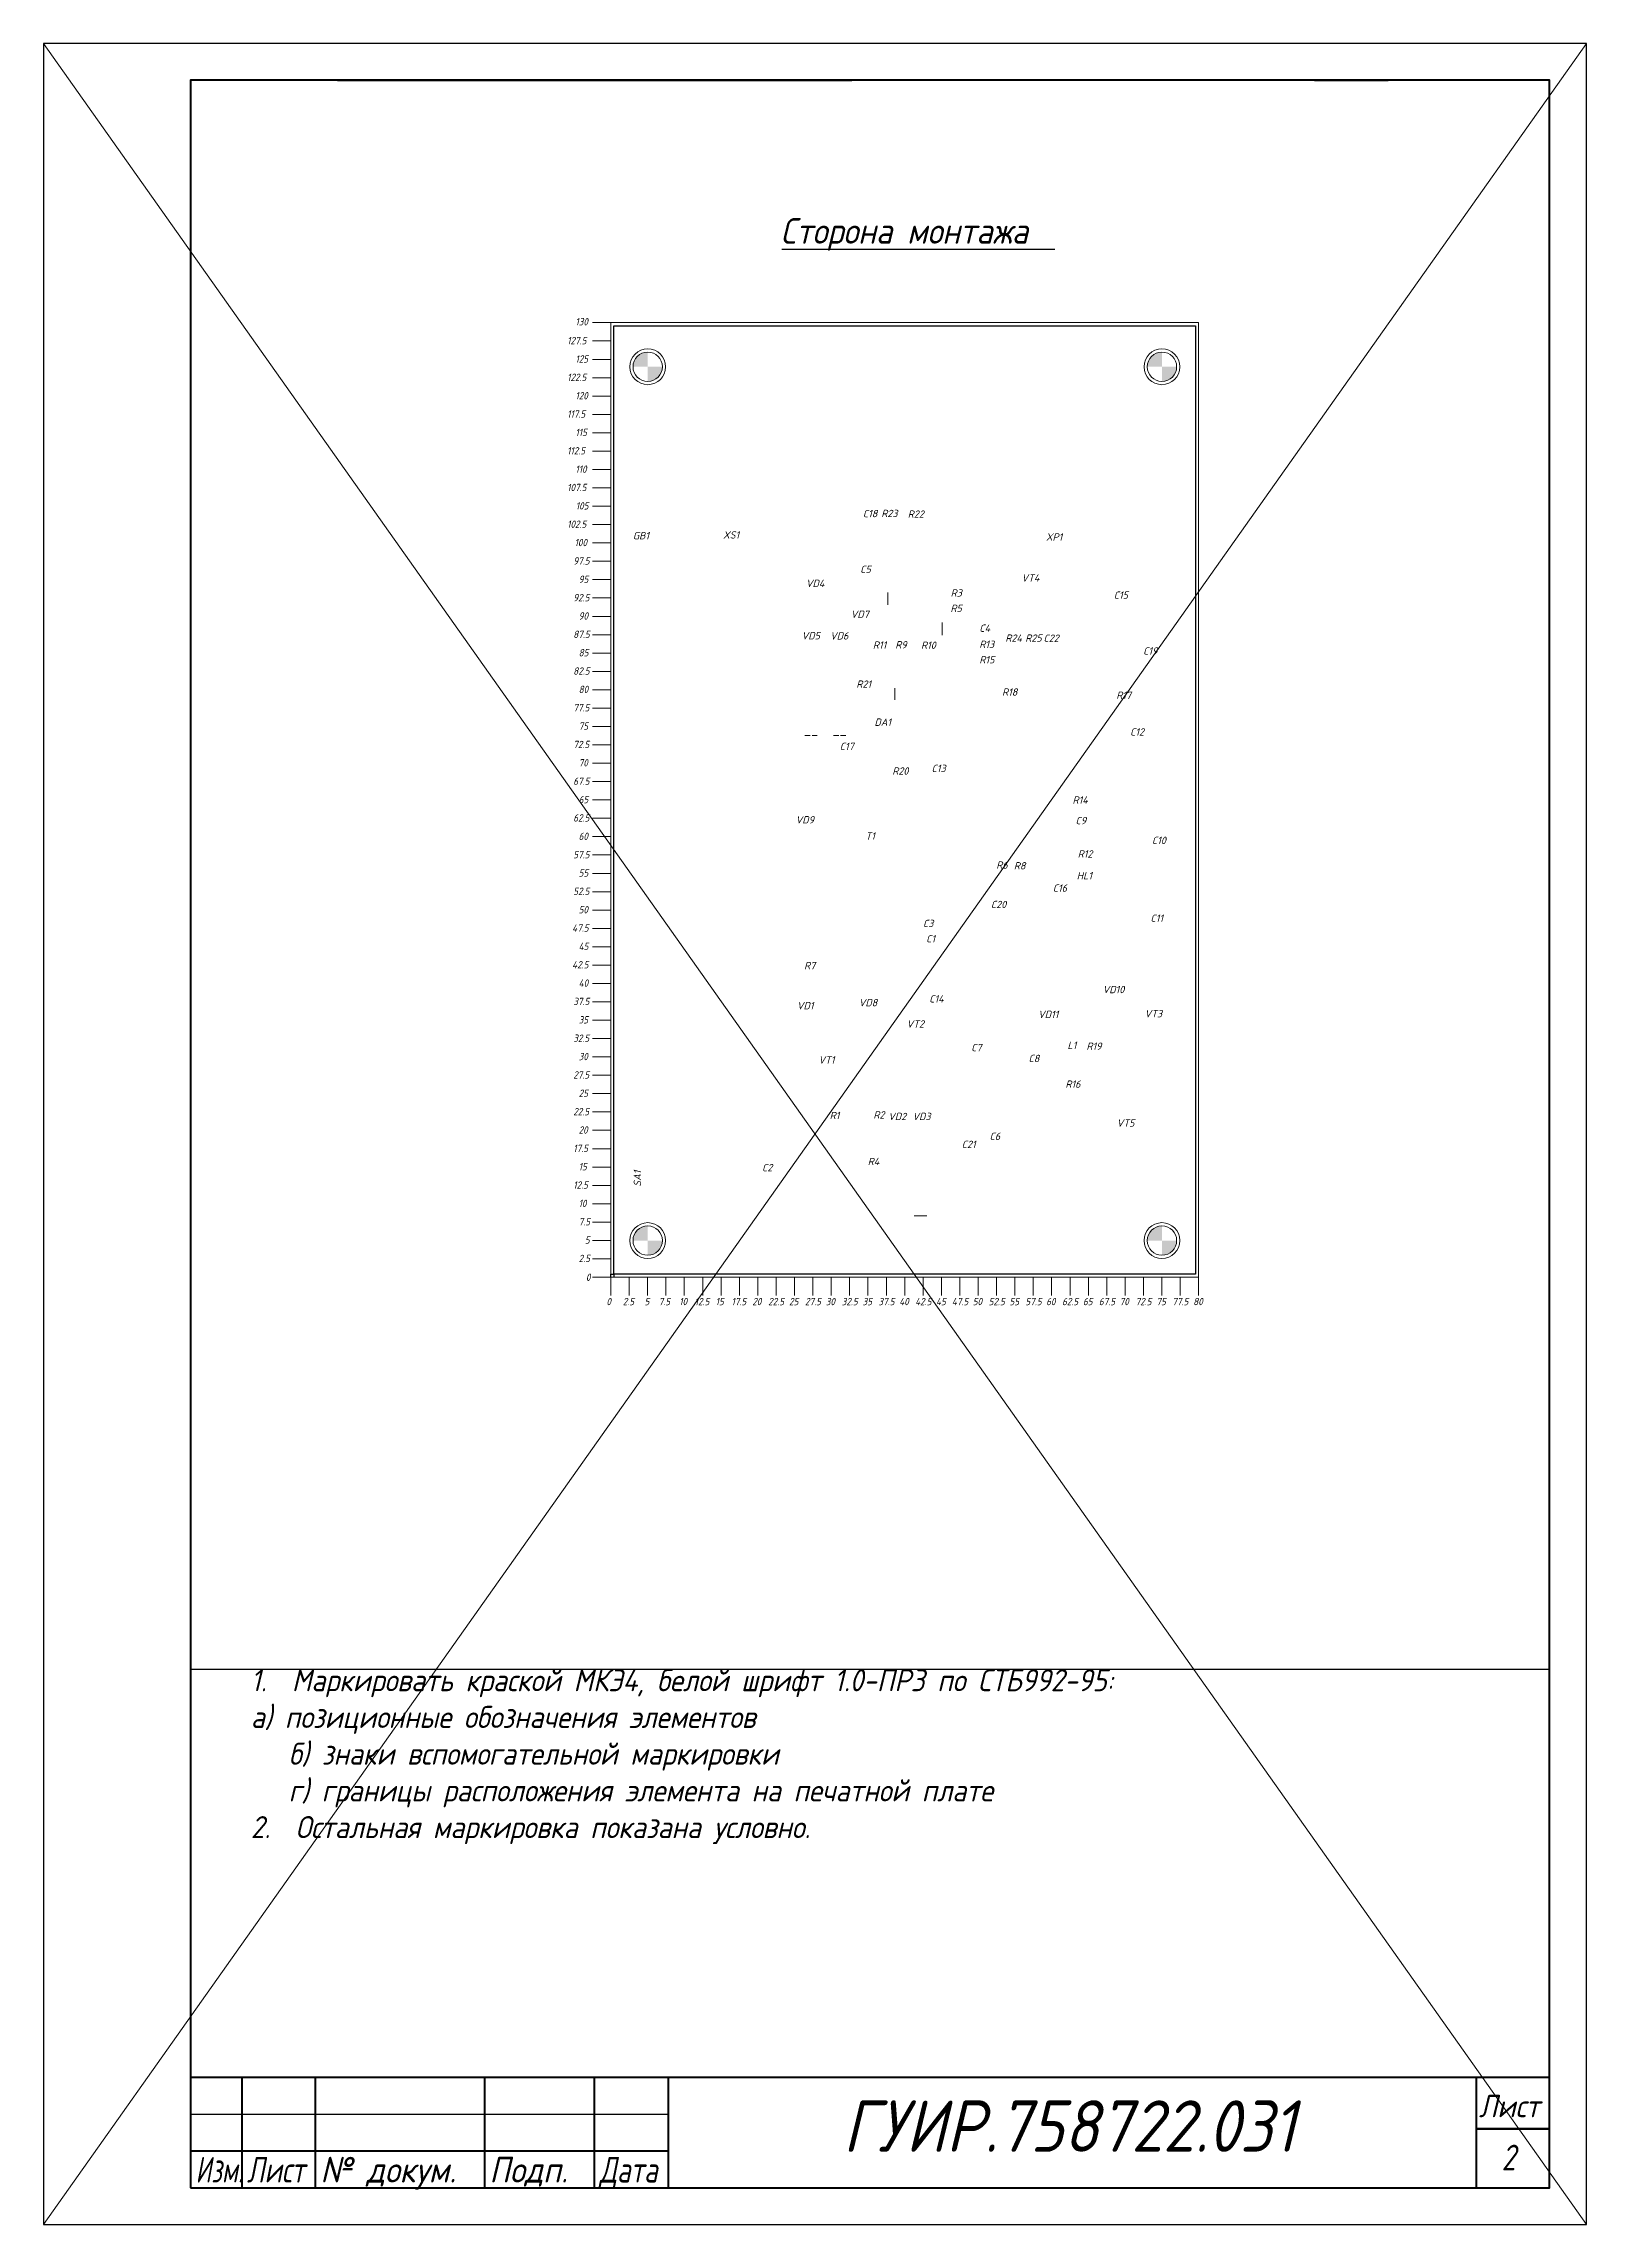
# Model space of a CAD drawing. Header units: millimetres. Extents: x -963 to 6509, y -1367 to 453.
# Drawn here: x 451.9 to 661.9, y 0 to 297 of the extents above; entities that cross this region are included whole.
import ezdxf

# ---------------------------------------------------------------- set-up
doc = ezdxf.new("R2010")
doc.units = ezdxf.units.MM
doc.header["$LTSCALE"] = 0.5
doc.layers.get('0').update_dxf_attribs({"lineweight": 60})
doc.layers.get('Defpoints').update_dxf_attribs({"color": 5})
doc.layers.add('2-штриховка', color=7, linetype='Continuous', true_color=0x00c7c7)
doc.layers.add('4-текст', color=7, linetype='Continuous', true_color=0x00ad00)
doc.layers.add('TopLayer', color=1, linetype='Continuous')
doc.layers.add('Для ПП', color=30, linetype='Continuous', lineweight=20)
doc.styles.add('5', font='isocpeui.ttf', dxfattribs={"width": 0.9, "height": 5})
doc.styles.get("Standard").update_dxf_attribs({"font": 'isocpeui.ttf', "width": 0.9})

msp = doc.modelspace()

# ---------------------------------------------------------------- hatches: boundary and pattern name
at = {"layer": '2-штриховка'}
h = msp.add_hatch(color=256, dxfattribs=at)
h.dxf.hatch_style = 1
h.paths.add_polyline_path([(534.091, 254.988, 0.4142136), (532.091, 252.988), (534.091, 252.988)])
h.paths.add_polyline_path([(536.091, 252.988), (534.091, 252.988), (534.091, 250.988, 0.4142136)])
h = msp.add_hatch(color=256, dxfattribs=at)
h.dxf.hatch_style = 1
h.paths.add_polyline_path([(604.091, 254.988, 0.4142136), (602.091, 252.988), (604.091, 252.988)])
h.paths.add_polyline_path([(606.091, 252.988), (604.091, 252.988), (604.091, 250.988, 0.4142136)])
h = msp.add_hatch(color=256, dxfattribs=at)
h.dxf.hatch_style = 1
h.paths.add_polyline_path([(534.091, 135.988, 0.4142136), (532.091, 133.988), (534.091, 133.988)])
h.paths.add_polyline_path([(536.091, 133.988), (534.091, 133.988), (534.091, 131.988, 0.4142136)])
h = msp.add_hatch(color=256, dxfattribs=at)
h.dxf.hatch_style = 1
h.paths.add_polyline_path([(604.091, 135.988, 0.4142136), (602.091, 133.988), (604.091, 133.988)])
h.paths.add_polyline_path([(606.091, 133.988), (604.091, 133.988), (604.091, 131.988, 0.4142136)])

# ---------------------------------------------------------------- linework, layer by layer
at = {"linetype": 'Continuous'}
for p, q in [((471.862, 292), (471.862, 277)), ((491.862, 292), (561.862, 292)), ((624.862, 292), (634.862, 292)), ((471.862, 10), (536.862, 10)), ((471.862, 5), (536.862, 5)), ((471.862, 5), (656.862, 5))]:
    msp.add_line(p, q, dxfattribs=at)
at = {"linetype": 'Continuous', "lineweight": 60}
for p, q in [((656.862, 20), (471.862, 20)), ((478.862, 20), (478.862, 5)), ((488.862, 5), (488.862, 20)), ((511.862, 20), (511.862, 5)), ((526.862, 5), (526.862, 20)), ((536.862, 20), (536.862, 5)), ((646.862, 20), (646.862, 5)), ((646.862, 13), (656.862, 13)), ((471.862, 10), (536.862, 10)), ((471.862, 5), (536.862, 5))]:
    msp.add_line(p, q, dxfattribs=at)
for p, q in [((646.862, 20), (646.862, 5)), ((656.862, 13), (646.862, 13))]:
    msp.add_line(p, q)
at = {"linetype": 'Continuous', "lineweight": -3}
msp.add_line((471.862, 15), (536.862, 15), dxfattribs=at)
at = {"linetype": 'Continuous', "lineweight": 60}
msp.add_lwpolyline([(471.862, 5), (656.862, 5), (656.862, 292), (471.862, 292)], close=True, dxfattribs=at)
at = {"layer": '4-текст'}
msp.add_line((552.368, 269.006), (589.53, 269.006), dxfattribs=at)
at = {"layer": 'Defpoints'}
for p, q in [((529.074, 129), (529.074, 129.4)), ((529.074, 129.4), (529.474, 129.4)), ((529.474, 129.4), (529.474, 129)), ((471.862, 53), (471.862, 75.607)), ((471.862, 75.607), (656.862, 75.607)), ((471.862, 53), (471.862, 45)), ((471.862, 45), (471.862, 37)), ((471.862, 37), (471.862, 29)), ((471.862, 29), (471.862, 20))]:
    msp.add_line(p, q, dxfattribs=at)
msp.add_lwpolyline([(451.862, 0), (661.862, 0), (661.862, 297), (451.862, 297)], close=True, dxfattribs=at)
at = {"layer": 'TopLayer'}
for p, q in [((529.474, 129.4), (529.474, 258.575)), ((529.474, 258.575), (608.678, 258.575)), ((608.678, 258.575), (608.678, 129.4)), ((608.678, 129.4), (529.474, 129.4))]:
    msp.add_line(p, q, dxfattribs=at)
at = {"layer": 'Для ПП'}
for p, q in [((451.862, 297), (661.862, 0)), ((661.862, 297), (451.862, 0)), ((529.074, 259), (526.574, 259)), ((529.074, 259), (529.074, 129)), ((609.074, 259), (529.074, 259)), ((609.074, 129), (609.074, 259)), ((529.074, 256.5), (526.574, 256.5)), ((529.074, 254), (526.574, 254)), ((529.074, 251.5), (526.574, 251.5)), ((529.074, 249), (526.574, 249)), ((529.074, 246.5), (526.574, 246.5)), ((529.074, 244), (526.574, 244)), ((529.074, 241.5), (526.574, 241.5)), ((529.074, 239), (526.574, 239)), ((529.074, 236.5), (526.574, 236.5)), ((529.074, 234), (526.574, 234)), ((529.074, 231.5), (526.574, 231.5)), ((529.074, 229), (526.574, 229)), ((529.074, 226.5), (526.574, 226.5)), ((529.074, 224), (526.574, 224)), ((529.074, 221.5), (526.574, 221.5)), ((566.764, 222.252), (566.764, 220.552)), ((529.074, 219), (526.574, 219)), ((574.164, 218.152), (574.164, 216.452)), ((529.074, 216.5), (526.574, 216.5)), ((529.074, 214), (526.574, 214)), ((529.074, 211.5), (526.574, 211.5)), ((529.074, 209), (526.574, 209)), ((567.728, 207.638), (567.728, 209.238)), ((529.074, 206.5), (526.574, 206.5)), ((529.074, 204), (526.574, 204)), ((556.201, 202.752), (555.464, 202.752)), ((557.164, 202.752), (556.455, 202.752)), ((560.101, 202.752), (559.364, 202.752)), ((560.355, 202.752), (561.064, 202.752)), ((529.074, 201.5), (526.574, 201.5)), ((529.074, 199), (526.574, 199)), ((529.074, 196.5), (526.574, 196.5)), ((529.074, 194), (526.574, 194)), ((529.074, 191.5), (526.574, 191.5)), ((529.074, 189), (526.574, 189)), ((529.074, 186.5), (526.574, 186.5)), ((529.074, 184), (526.574, 184)), ((529.074, 181.5), (526.574, 181.5)), ((529.074, 179), (526.574, 179)), ((529.074, 176.5), (526.574, 176.5)), ((529.074, 174), (526.574, 174)), ((529.074, 171.5), (526.574, 171.5)), ((529.074, 169), (526.574, 169)), ((529.074, 166.5), (526.574, 166.5)), ((529.074, 164), (526.574, 164)), ((529.074, 161.5), (526.574, 161.5)), ((529.074, 159), (526.574, 159)), ((529.074, 156.5), (526.574, 156.5)), ((529.074, 154), (526.574, 154)), ((529.074, 151.5), (526.574, 151.5)), ((529.074, 149), (526.574, 149)), ((529.074, 146.5), (526.574, 146.5)), ((529.074, 144), (526.574, 144)), ((529.074, 141.5), (526.574, 141.5)), ((529.074, 139), (526.574, 139)), ((572.064, 137.352), (570.364, 137.352)), ((529.074, 136.5), (526.574, 136.5)), ((529.074, 134), (526.574, 134)), ((529.074, 131.5), (526.574, 131.5)), ((529.074, 129), (526.574, 129)), ((529.074, 129), (609.074, 129)), ((529.074, 129), (529.074, 126.5)), ((531.574, 129), (531.574, 126.5)), ((534.074, 129), (534.074, 126.5)), ((536.574, 129), (536.574, 126.5)), ((539.074, 129), (539.074, 126.5)), ((541.574, 129), (541.574, 126.5)), ((544.074, 129), (544.074, 126.5)), ((546.574, 129), (546.574, 126.5)), ((549.074, 129), (549.074, 126.5)), ((551.574, 129), (551.574, 126.5)), ((554.074, 129), (554.074, 126.5)), ((556.574, 129), (556.574, 126.5)), ((559.074, 129), (559.074, 126.5)), ((561.574, 129), (561.574, 126.5)), ((564.074, 129), (564.074, 126.5)), ((566.574, 129), (566.574, 126.5)), ((569.074, 129), (569.074, 126.5)), ((571.574, 129), (571.574, 126.5)), ((574.074, 129), (574.074, 126.5)), ((576.574, 129), (576.574, 126.5)), ((579.074, 129), (579.074, 126.5)), ((581.574, 129), (581.574, 126.5)), ((584.074, 129), (584.074, 126.5)), ((586.574, 129), (586.574, 126.5)), ((589.074, 129), (589.074, 126.5)), ((591.574, 129), (591.574, 126.5)), ((594.074, 129), (594.074, 126.5)), ((596.574, 129), (596.574, 126.5)), ((599.074, 129), (599.074, 126.5)), ((601.574, 129), (601.574, 126.5)), ((604.074, 129), (604.074, 126.5)), ((606.574, 129), (606.574, 126.5)), ((609.074, 129), (609.074, 126.5))]:
    msp.add_line(p, q, dxfattribs=at)
for centre, radius in [((534.091, 252.988), 2.44), ((604.091, 252.988), 2.44), ((534.091, 252.988), 2), ((604.091, 252.988), 2), ((534.091, 133.988), 2.44), ((534.091, 133.988), 2), ((604.091, 133.988), 2.44), ((604.091, 133.988), 2)]:
    msp.add_circle(centre, radius, dxfattribs=at)

# ---------------------------------------------------------------- texts
at = {"layer": '4-текст', "lineweight": -3, "width": 0.9}
msp.add_text('Сторона монтажа', height=3.5, dxfattribs=at).set_placement((552.182, 269.748))
at = {"layer": '4-текст'}
for s, p in [('C18', (563.382, 232.495)), ('R23', (565.886, 232.514)), ('R22', (569.483, 232.423)), ('GB1', (532.073, 229.489)), ('XS1', (544.352, 229.589)), ('XP1', (588.297, 229.31)), ('C5', (563.016, 224.908)), ('VD4', (555.628, 222.988)), ('VT4', (584.966, 223.735)), ('VD7', (561.728, 218.788)), ('R5', (575.295, 219.588)), ('R3', (575.328, 221.688)), ('C15', (597.528, 221.388)), ('VD5', (555.042, 215.853)), ('VD6', (558.917, 215.841)), ('C4', (579.228, 216.888)), ('R11', (564.739, 214.589)), ('R9', (567.788, 214.625)), ('R10', (571.293, 214.565)), ('R13', (579.228, 214.688)), ('R24', (582.768, 215.534)), ('R25', (585.482, 215.534)), ('C22', (587.967, 215.522)), ('C19', (601.528, 213.788)), ('R15', (579.228, 212.588)), ('R21', (562.487, 209.27)), ('R18', (582.328, 208.188)), ('R17', (597.876, 207.753)), ('DA1', (564.954, 204.088)), ('C12', (599.753, 202.759)), ('C17', (560.228, 200.788)), ('R20', (567.385, 197.434)), ('C13', (572.728, 197.788)), ('R14', (591.92, 193.488)), ('VD9', (554.228, 190.788)), ('C9', (592.328, 190.688)), ('T1', (563.728, 188.588)), ('R12', (592.62, 186.144)), ('C10', (602.728, 187.988)), ('R6', (581.533, 184.626)), ('R8', (583.933, 184.526)), ('HL1', (592.491, 183.188)), ('C16', (589.228, 181.488)), ('C20', (580.805, 179.259)), ('C11', (602.528, 177.388)), ('C3', (571.563, 176.673)), ('C1', (571.988, 174.588)), ('R7', (555.382, 170.938)), ('VD1', (554.398, 165.475)), ('VD8', (562.822, 165.888)), ('C14', (572.407, 166.404)), ('VD10', (596.017, 167.676)), ('VT2', (569.328, 162.988)), ('VD11', (587.228, 164.288)), ('VT3', (601.728, 164.388)), ('C7', (578.123, 159.773)), ('L1', (591.228, 160.088)), ('R19', (593.807, 159.955)), ('VT1', (557.328, 158.088)), ('C8', (585.928, 158.288)), ('R16', (590.948, 154.792)), ('R1', (558.86, 150.522)), ('R2', (564.811, 150.605)), ('VD2', (566.828, 150.388)), ('VD3', (570.128, 150.388)), ('C6', (580.628, 147.688)), ('VT5', (597.928, 149.488)), ('C21', (576.828, 146.588)), ('C2', (549.654, 143.412)), ('R4', (564.039, 144.258))]:
    msp.add_text(s, height=1, dxfattribs=at).set_placement(p)
msp.add_text('SA1', height=1, rotation=90, dxfattribs=at).set_placement((533.186, 141.327))
at = {"layer": '4-текст', "linetype": 'Continuous'}
for s, height, width, p in [('Лист', 3.0594, 0.9, (647.231, 14.592)), ('Изм.', 3.5, 0.7, (472.534, 5.702)), ('Лист', 3.5, 0.75, (479.534, 5.702)), ('№ докум.', 3.5, 0.9, (489.534, 5.702)), ('Подп.', 3.5, 0.9, (512.534, 5.702)), ('Дата', 3.5, 0.75, (527.534, 5.702)), ('2', 3.5, 0.8, (650.32, 7.354))]:
    msp.add_text(s, height=height, dxfattribs=dict(at, width=width)).set_placement(p)
at = {"layer": '4-текст', "insert": (480.063, 75.607), "char_height": 3, "attachment_point": 1}
msp.add_mtext_dynamic_manual_height_columns('\\pxi-2,l2;1.  Маркировать краской МКЭ4, белой шрифт 1.0-ПР3 по СТБ992-95:^Jа) позиционные обозначения элементов\\P   б) знаки вспомогательной маркировки\\P   г) границы расположения элемента на печатной плате\\P2.  Остальная маркировка показана условно.', width=185, gutter_width=10, heights=[0], dxfattribs=at)
at = {"layer": '4-текст', "insert": (560.656, 16.891), "char_height": 7, "attachment_point": 1, "style": '5'}
msp.add_mtext_dynamic_manual_height_columns('ГУИР.758722.031', width=7, gutter_width=19.853, heights=[8.693], dxfattribs=at)
at = {"layer": 'Для ПП', "width": 0.9}
for s, p in [('130', (524.256, 258.628)), ('127.5', (523.128, 256.049)), ('125', (524.256, 253.549)), ('122.5', (523.128, 251.049)), ('120', (524.256, 248.549)), ('117.5', (523.128, 246.049)), ('115', (524.256, 243.549)), ('112.5', (523.128, 241.049)), ('110', (524.256, 238.549)), ('107.5', (523.128, 236.049)), ('102.5', (523.128, 231.049)), ('105', (524.305, 233.549)), ('100', (524.143, 228.549)), ('97.5', (523.959, 226.049)), ('95', (524.691, 223.549)), ('92.5', (523.959, 221.049)), ('87.5', (523.959, 216.049)), ('90', (524.691, 218.549)), ('85', (524.691, 213.549)), ('82.5', (523.959, 211.049)), ('80', (524.691, 208.549)), ('77.5', (523.959, 206.049)), ('72.5', (523.959, 201.049)), ('75', (524.691, 203.549)), ('70', (524.691, 198.549)), ('67.5', (523.959, 196.049)), ('65', (524.691, 193.549)), ('62.5', (523.959, 191.049)), ('60', (524.691, 188.549)), ('57.5', (523.959, 186.049)), ('55', (524.691, 183.549)), ('52.5', (523.959, 181.049)), ('50', (524.691, 178.549)), ('47.5', (523.813, 176.049)), ('45', (524.691, 173.549)), ('42.5', (523.812, 171.049)), ('40', (524.691, 168.549)), ('37.5', (523.959, 166.049)), ('35', (524.691, 163.549)), ('32.5', (523.959, 161.049)), ('30', (524.691, 158.549)), ('27.5', (523.959, 156.049)), ('25', (524.691, 153.549)), ('22.5', (523.959, 151.049)), ('20', (524.691, 148.549)), ('17.5', (523.959, 146.049)), ('15', (524.691, 143.549)), ('12.5', (523.959, 141.049)), ('10', (524.691, 138.549)), ('7.5', (524.691, 136.049)), ('5', (525.531, 133.549)), ('2.5', (524.691, 131.049)), ('0', (525.683, 128.492)), ('0', (528.476, 125.181)), ('2.5', (530.707, 125.181)), ('5', (533.652, 125.181)), ('7.5', (535.587, 125.181)), ('10', (538.384, 125.181)), ('12.5', (540.498, 125.181)), ('15', (543.332, 125.181)), ('17.5', (545.498, 125.181)), ('20', (548.332, 125.181)), ('22.5', (550.498, 125.181)), ('25', (553.332, 125.181)), ('27.5', (555.498, 125.181)), ('30', (558.332, 125.181)), ('32.5', (560.498, 125.181)), ('35', (563.332, 125.181)), ('37.5', (565.498, 125.181)), ('40', (568.332, 125.181)), ('42.5', (570.498, 125.181)), ('45', (573.332, 125.181)), ('47.5', (575.498, 125.181)), ('50', (578.332, 125.181)), ('52.5', (580.498, 125.181)), ('55', (583.332, 125.181)), ('57.5', (585.498, 125.181)), ('60', (588.332, 125.181)), ('62.5', (590.498, 125.181)), ('65', (593.332, 125.181)), ('67.5', (595.498, 125.181)), ('70', (598.332, 125.181)), ('72.5', (600.498, 125.181)), ('75', (603.332, 125.181)), ('77.5', (605.498, 125.181)), ('80', (608.352, 125.181))]:
    msp.add_text(s, height=1, dxfattribs=at).set_placement(p)

doc.saveas('drawing.dxf')
